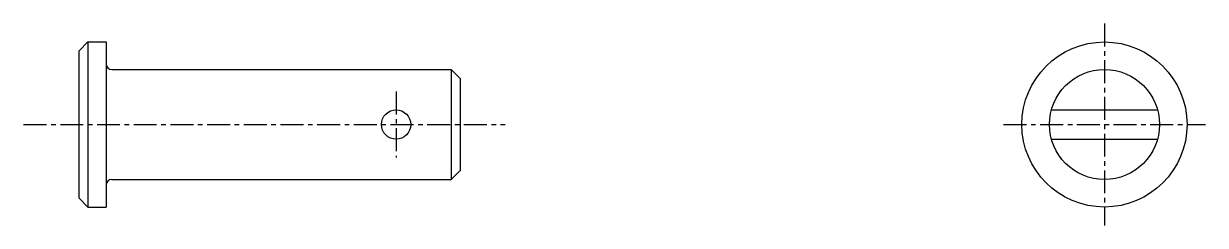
# Model space of a CAD drawing. Extents: x 59 to 124, y 82 to 185.
# Drawn here: x 59.2 to 123.6, y 173.8 to 184.8 of the extents above; entities outside this region: 2.
import ezdxf

# ---------------------------------------------------------------- set-up
doc = ezdxf.new("R2010")
doc.units = 0
doc.linetypes.add('CENTER', pattern=[2, 1.25, -0.25, 0.25, -0.25])
doc.linetypes.add('DASHED', pattern=[19.05, 12.7, -6.35])
doc.layers.get('0').update_dxf_attribs({"linetype": 'CONTINUOUS'})
doc.layers.add('CENTER', color=1, linetype='CENTER')

msp = doc.modelspace()

# ---------------------------------------------------------------- linework, layer by layer
for p, q in [((62.165, 183.305), (62.665, 183.805)), ((62.665, 183.805), (62.665, 174.805)), ((62.665, 183.805), (63.665, 183.805)), ((63.665, 183.805), (63.665, 174.805)), ((62.165, 183.305), (62.165, 175.305)), ((63.965, 182.305), (82.465, 182.305)), ((82.465, 182.305), (82.465, 176.305)), ((82.465, 182.305), (82.965, 181.805)), ((82.965, 181.805), (82.965, 176.805)), ((82.965, 176.805), (82.465, 176.305)), ((63.965, 176.305), (82.465, 176.305)), ((68.59, 176.305), (68.59, 176.305)), ((73.215, 176.305), (73.215, 176.305)), ((62.165, 175.305), (62.665, 174.805)), ((62.665, 174.805), (63.665, 174.805))]:
    msp.add_line(p, q)
at = {"color": 3, "linetype": 'DASHED'}
for p, q in [((115.185, 180.105), (120.967, 180.105)), ((115.185, 178.505), (120.967, 178.505))]:
    msp.add_line(p, q, dxfattribs=at)
for centre, radius in [((118.076, 179.305), 4.5), ((118.076, 179.305), 3), ((79.465, 179.305), 0.8)]:
    msp.add_circle(centre, radius)
for centre, start, end in [((63.965, 182.605), 180, 270), ((63.965, 176.005), 90, 180)]:
    msp.add_arc(centre, 0.3, start, end)
at = {"layer": 'CENTER', "color": 1, "linetype": 'CENTER'}
for p, q in [((118.076, 184.805), (118.076, 173.805)), ((79.465, 181.105), (79.465, 177.505)), ((59.165, 179.305), (85.408, 179.305)), ((112.576, 179.305), (123.576, 179.305))]:
    msp.add_line(p, q, dxfattribs=at)

# ---------------------------------------------------------------- texts
for s, p in [('HCMG 6-15', (65.657, 112.352)), ('HCMG06', (65.657, 82.352))]:
    msp.add_text(s, height=8).set_placement(p)

doc.saveas('drawing.dxf')
